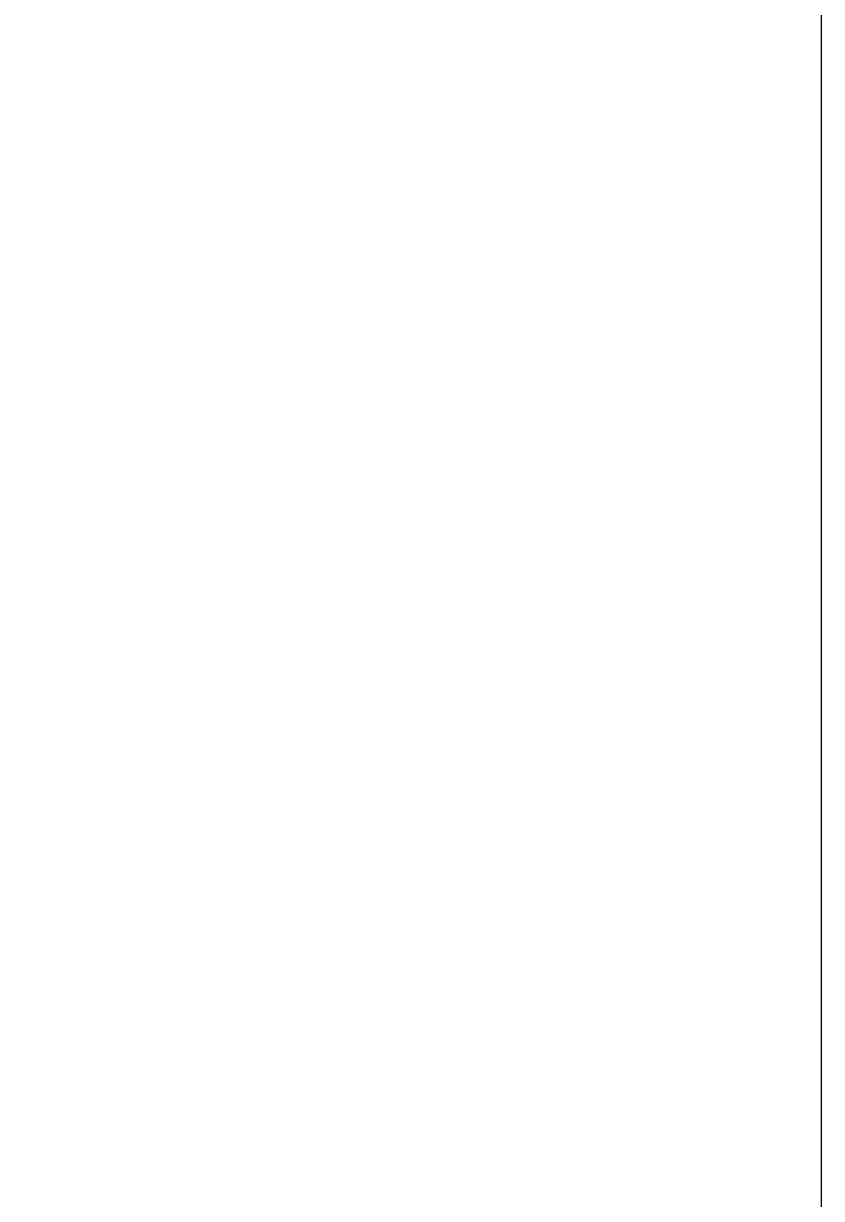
# Model space of a CAD drawing. Header units: millimetres. Extents: x 26027 to 581921, y 7230 to 233891.
# Drawn here: x 471356 to 471435.8, y 155184.4 to 155302 of the extents above; entities that cross this region are included whole.
import ezdxf
from ezdxf import colors
from ezdxf.entities.mleader import LeaderData, LeaderLine
from ezdxf.math import Vec2, Vec3

# ---------------------------------------------------------------- set-up
doc = ezdxf.new("R2010")
doc.units = ezdxf.units.MM
doc.header["$LTSCALE"] = 5
doc.layers.add('E-POWR', color=7, linetype='Continuous', lineweight=9, true_color=0x4e7e3e)
doc.layers.add('Walls', color=32, linetype='Continuous', lineweight=5)
doc.styles.get("Standard").update_dxf_attribs({"font": 'calibri.ttf'})

msp = doc.modelspace()

# ---------------------------------------------------------------- linework, layer by layer
at = {"layer": 'Walls'}
msp.add_line((471435.81, 154860.27, 2.36), (471435.81, 157730.27, 2.36), dxfattribs=at)

# ---------------------------------------------------------------- leaders
at = {"layer": 'E-POWR'}
ml = msp.add_multileader_mtext('Standard', dxfattribs=at)
ml.set_content('#B2\\PTO PP-04', color=256)
ml.set_leader_properties()
ml.build(insert=Vec2(0, 0))
ml.multileader.update_dxf_attribs({"text_right_attachment_type": 6, "dogleg_length": 200, "arrow_head_size": 200})
ctx = ml.context
ctx.base_point, ctx.char_height, ctx.arrow_head_size, ctx.landing_gap_size, ctx.plane_origin = Vec3(469655.3, 155696.15, 2.36), 150, 200, 0.09, Vec3(472852.71, 154801.7, 2.36)
ctx.right_attachment, ctx.text_align_type = 6, 2
notes = []
notes.append((ctx, [(1, (1, 1, 0), (470728.02, 155592.25, 2.36), (-1, 0), 200, [(0, [(471435.81, 156668.61, 2.36)], 0, [])])]))
ctx.mtext.insert, ctx.mtext.alignment, ctx.mtext.flow_direction = Vec3(470527.93, 155772.25, 2.36), 3, 5
for ctx, leaders in notes:
    for number, flags, end, landing, length, lines in leaders:
        leader = LeaderData()
        leader.index, (leader.has_last_leader_line, leader.has_dogleg_vector, leader.attachment_direction) = number, flags
        leader.last_leader_point, leader.dogleg_vector, leader.dogleg_length = Vec3(end), Vec3(landing), length
        for number, points, colour, breaks in lines:
            line = LeaderLine()
            line.index, line.vertices, line.color, line.breaks = number, Vec3.list(points), colors.encode_raw_color(colour), breaks
            leader.lines.append(line)
        ctx.leaders.append(leader)

doc.saveas('drawing.dxf')
